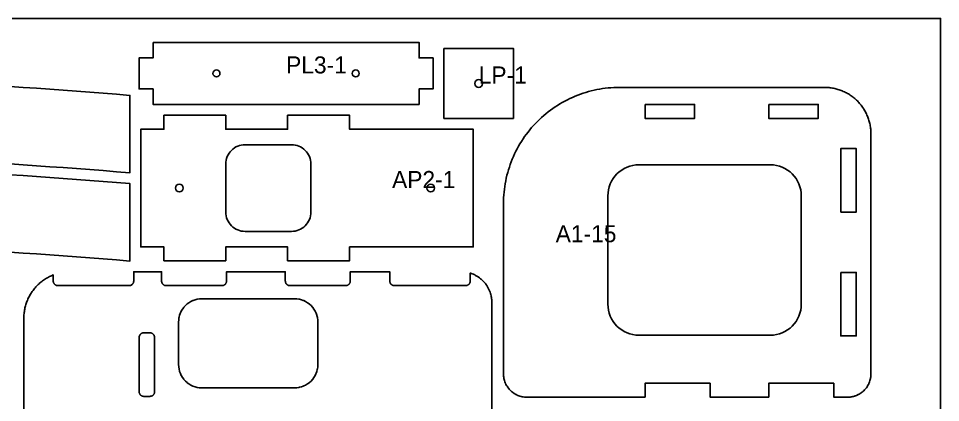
# Model space of a CAD drawing. Header units: millimetres. Extents: x 0 to 59980, y 0 to 1292.
# Drawn here: x 1248 to 2440, y 724 to 1220 of the extents above; entities that cross this region are included whole.
import ezdxf

# ---------------------------------------------------------------- set-up
doc = ezdxf.new("R2010")
doc.units = ezdxf.units.MM
for name, color, linetype in [('CUT_IN', 5, 'Continuous'), ('CUT_OUT', 1, 'Continuous'), ('DRILL', 3, 'Continuous'), ('LABEL', 7, 'Continuous'), ('SHEET', 8, 'Continuous')]:
    doc.layers.add(name, color=color, linetype=linetype)

msp = doc.modelspace()

# ---------------------------------------------------------------- linework, layer by layer
at = {"layer": 'CUT_IN'}
for points in [[(2058, 1109), (2058, 1091), (2122, 1091), (2122, 1109), (2058, 1109)], [(2218, 1109), (2218, 1091), (2282, 1091), (2282, 1109), (2218, 1109)], [(1541, 1057), (1538.55, 1056.88), (1536.12, 1056.52), (1533.74, 1055.92), (1531.43, 1055.1), (1529.22, 1054.05), (1527.11, 1052.79), (1525.14, 1051.33), (1523.32, 1049.68), (1521.67, 1047.86), (1520.21, 1045.89), (1518.95, 1043.78), (1517.9, 1041.57), (1517.08, 1039.26), (1516.48, 1036.88), (1516.12, 1034.45), (1516, 1032), (1516, 970), (1516.12, 967.55), (1516.48, 965.12), (1517.08, 962.74), (1517.9, 960.43), (1518.95, 958.22), (1520.21, 956.11), (1521.67, 954.14), (1523.32, 952.32), (1525.14, 950.67), (1527.11, 949.21), (1529.22, 947.95), (1531.43, 946.9), (1533.74, 946.08), (1536.12, 945.48), (1538.55, 945.12), (1541, 945), (1601, 945), (1603.45, 945.12), (1605.88, 945.48), (1608.26, 946.08), (1610.57, 946.9), (1612.78, 947.95), (1614.89, 949.21), (1616.86, 950.67), (1618.68, 952.32), (1620.33, 954.14), (1621.79, 956.11), (1623.05, 958.22), (1624.1, 960.43), (1624.92, 962.74), (1625.52, 965.12), (1625.88, 967.55), (1626, 970), (1626, 1032), (1625.88, 1034.45), (1625.52, 1036.88), (1624.92, 1039.26), (1624.1, 1041.57), (1623.05, 1043.78), (1621.79, 1045.89), (1620.33, 1047.86), (1618.68, 1049.68), (1616.86, 1051.33), (1614.89, 1052.79), (1612.78, 1054.05), (1610.57, 1055.1), (1608.26, 1055.92), (1605.88, 1056.52), (1603.45, 1056.88), (1601, 1057), (1541, 1057)], [(2311, 970), (2331, 970), (2331, 1052), (2311, 1052), (2311, 970)], [(2259.81, 994.92), (2259.23, 998.8), (2258.28, 1002.61), (2256.96, 1006.31), (2255.28, 1009.86), (2253.26, 1013.22), (2250.92, 1016.38), (2248.28, 1019.28), (2245.38, 1021.92), (2242.22, 1024.26), (2238.86, 1026.28), (2235.31, 1027.96), (2231.61, 1029.28), (2227.8, 1030.23), (2223.92, 1030.81), (2220, 1031), (2050, 1031), (2046.08, 1030.81), (2042.2, 1030.23), (2038.39, 1029.28), (2034.69, 1027.96), (2031.14, 1026.28), (2027.78, 1024.26), (2024.62, 1021.92), (2021.72, 1019.28), (2019.08, 1016.38), (2016.74, 1013.22), (2014.72, 1009.86), (2013.04, 1006.31), (2011.72, 1002.61), (2010.77, 998.8), (2010.19, 994.92), (2010, 991), (2010, 851), (2010.19, 847.08), (2010.77, 843.2), (2011.72, 839.39), (2013.04, 835.69), (2014.72, 832.14), (2016.74, 828.78), (2019.08, 825.62), (2021.72, 822.72), (2024.62, 820.08), (2027.78, 817.74), (2031.14, 815.72), (2034.69, 814.04), (2038.39, 812.72), (2042.2, 811.77), (2046.08, 811.19), (2050, 811), (2220, 811), (2223.92, 811.19), (2227.8, 811.77), (2231.61, 812.72), (2235.31, 814.04), (2238.86, 815.72), (2242.22, 817.74), (2245.38, 820.08), (2248.28, 822.72), (2250.92, 825.62), (2253.26, 828.78), (2255.28, 832.14), (2256.96, 835.69), (2258.28, 839.39), (2259.23, 843.2), (2259.81, 847.08), (2260, 851), (2260, 991), (2259.81, 994.92)], [(2311, 892), (2311, 810), (2331, 810), (2331, 892), (2311, 892)], [(1461.63, 754.2), (1462.01, 753.75), (1463.79, 751.79), (1465.97, 749.82), (1466.2, 749.63), (1468.34, 748.06), (1470.86, 746.55), (1473.52, 745.29), (1476.29, 744.3), (1479.15, 743.58), (1481.77, 743.19), (1482.35, 743.13), (1485.15, 743), (1604.85, 743), (1607.94, 743.15), (1610.56, 743.53), (1611.14, 743.65), (1613.71, 744.3), (1616.2, 745.18), (1616.75, 745.41), (1619.14, 746.55), (1621.66, 748.06), (1623.8, 749.63), (1624.25, 750.01), (1626.21, 751.79), (1627.99, 753.75), (1628.37, 754.2), (1629.94, 756.34), (1631.45, 758.86), (1632.59, 761.25), (1632.82, 761.8), (1633.7, 764.29), (1634.35, 766.86), (1634.47, 767.44), (1634.85, 770.06), (1635, 773.15), (1634.99, 828.15), (1634.85, 830.94), (1634.47, 833.56), (1634.42, 833.85), (1633.78, 836.42), (1633.61, 836.99), (1632.71, 839.48), (1631.45, 842.14), (1629.94, 844.66), (1628.37, 846.8), (1627.99, 847.25), (1626.21, 849.21), (1624.25, 850.99), (1623.8, 851.37), (1621.66, 852.94), (1619.14, 854.45), (1616.75, 855.59), (1616.2, 855.82), (1613.71, 856.7), (1611.14, 857.35), (1610.56, 857.47), (1607.94, 857.85), (1604.85, 858), (1485.15, 858), (1482.06, 857.85), (1479.44, 857.47), (1478.86, 857.35), (1476.29, 856.7), (1473.8, 855.82), (1473.25, 855.59), (1470.86, 854.45), (1468.34, 852.94), (1466.2, 851.37), (1465.75, 850.99), (1463.79, 849.21), (1462.01, 847.25), (1461.63, 846.8), (1460.06, 844.66), (1458.55, 842.14), (1457.41, 839.75), (1457.18, 839.2), (1456.3, 836.71), (1455.65, 834.14), (1455.53, 833.56), (1455.15, 830.94), (1455, 827.85), (1455, 773.15), (1455.15, 770.06), (1455.58, 767.15), (1456.22, 764.58), (1456.39, 764.01), (1457.29, 761.52), (1458.42, 759.12), (1458.69, 758.61), (1460.06, 756.34), (1461.63, 754.2)], [(1418, 732), (1418.59, 732.03), (1418.88, 732.06), (1419.46, 732.18), (1420.02, 732.35), (1420.57, 732.58), (1421.08, 732.85), (1421.57, 733.18), (1421.81, 733.36), (1422.03, 733.55), (1422.45, 733.97), (1422.64, 734.19), (1422.99, 734.67), (1423.29, 735.17), (1423.54, 735.7), (1423.74, 736.26), (1423.82, 736.54), (1423.94, 737.12), (1423.97, 737.41), (1424, 738), (1424, 808), (1423.97, 808.59), (1423.94, 808.88), (1423.82, 809.46), (1423.65, 810.02), (1423.54, 810.3), (1423.29, 810.83), (1423.15, 811.08), (1422.99, 811.33), (1422.64, 811.81), (1422.45, 812.03), (1422.03, 812.45), (1421.81, 812.64), (1421.33, 812.99), (1420.83, 813.29), (1420.3, 813.54), (1420.02, 813.65), (1419.46, 813.82), (1418.88, 813.94), (1418.59, 813.97), (1418, 814), (1410, 814), (1409.41, 813.97), (1409.12, 813.94), (1408.54, 813.82), (1407.98, 813.65), (1407.7, 813.54), (1407.17, 813.29), (1406.67, 812.99), (1406.19, 812.64), (1405.97, 812.45), (1405.55, 812.03), (1405.36, 811.81), (1405.18, 811.57), (1404.85, 811.08), (1404.71, 810.83), (1404.46, 810.3), (1404.35, 810.02), (1404.18, 809.46), (1404.06, 808.88), (1404.01, 808.29), (1404, 738), (1404.03, 737.41), (1404.06, 737.12), (1404.18, 736.54), (1404.35, 735.98), (1404.46, 735.7), (1404.71, 735.17), (1404.85, 734.92), (1405.01, 734.67), (1405.36, 734.19), (1405.55, 733.97), (1405.97, 733.55), (1406.19, 733.36), (1406.67, 733.01), (1407.17, 732.71), (1407.7, 732.46), (1407.98, 732.35), (1408.54, 732.18), (1409.12, 732.06), (1409.71, 732.01), (1418, 732)]]:
    msp.add_lwpolyline(points, close=True, dxfattribs=at)
at = {"layer": 'CUT_OUT'}
for points in [[(1422, 1189), (1766, 1189), (1766, 1169), (1784, 1169), (1784, 1129), (1766, 1129), (1766, 1109), (1422, 1109), (1422, 1129), (1404, 1129), (1404, 1169), (1422, 1169), (1422, 1189)], [(1888, 1091), (1798, 1091), (1798, 1181), (1888, 1181), (1888, 1091)], [(1902.79, 731.08), (1902.06, 731.14), (1900.6, 731.32), (1899.87, 731.44), (1899.15, 731.58), (1897.71, 731.9), (1896.29, 732.29), (1894.89, 732.75), (1893.52, 733.28), (1892.84, 733.57), (1891.51, 734.2), (1890.86, 734.54), (1889.58, 735.27), (1888.95, 735.65), (1888.33, 736.06), (1887.13, 736.9), (1886.54, 737.35), (1885.4, 738.28), (1884.31, 739.27), (1883.27, 740.31), (1882.28, 741.4), (1881.35, 742.54), (1880.9, 743.13), (1880.47, 743.73), (1879.65, 744.95), (1878.9, 746.21), (1878.2, 747.51), (1877.57, 748.84), (1877.28, 749.52), (1876.75, 750.89), (1876.29, 752.29), (1875.9, 753.71), (1875.58, 755.15), (1875.44, 755.87), (1875.32, 756.6), (1875.14, 758.06), (1875.08, 758.79), (1875.04, 759.53), (1875.01, 760.26), (1875, 761), (1875, 981), (1875.05, 984.68), (1875.18, 988.36), (1875.41, 992.03), (1875.72, 995.7), (1876.13, 999.36), (1876.62, 1003.01), (1877.21, 1006.64), (1877.88, 1010.26), (1878.64, 1013.87), (1879.5, 1017.45), (1880.43, 1021.01), (1881.46, 1024.54), (1882.57, 1028.05), (1883.77, 1031.53), (1885.05, 1034.98), (1886.42, 1038.4), (1887.87, 1041.79), (1889.4, 1045.13), (1891.02, 1048.44), (1892.71, 1051.71), (1894.49, 1054.93), (1896.34, 1058.12), (1898.27, 1061.25), (1900.28, 1064.34), (1902.36, 1067.37), (1904.52, 1070.35), (1906.75, 1073.28), (1909.05, 1076.16), (1911.42, 1078.98), (1913.86, 1081.73), (1916.36, 1084.43), (1918.93, 1087.07), (1921.57, 1089.64), (1924.27, 1092.14), (1927.02, 1094.58), (1929.84, 1096.95), (1932.72, 1099.25), (1935.65, 1101.48), (1938.63, 1103.64), (1941.66, 1105.72), (1944.75, 1107.73), (1947.88, 1109.66), (1951.07, 1111.51), (1954.29, 1113.29), (1957.56, 1114.98), (1960.87, 1116.6), (1964.21, 1118.13), (1967.6, 1119.58), (1971.02, 1120.95), (1974.47, 1122.23), (1977.95, 1123.43), (1981.46, 1124.54), (1984.99, 1125.57), (1988.55, 1126.5), (1992.13, 1127.36), (1995.74, 1128.12), (1999.36, 1128.79), (2002.99, 1129.38), (2006.64, 1129.87), (2010.3, 1130.28), (2013.97, 1130.59), (2017.64, 1130.82), (2021.32, 1130.95), (2025, 1131), (2290, 1131), (2291.47, 1130.98), (2292.94, 1130.93), (2294.41, 1130.84), (2295.88, 1130.71), (2297.34, 1130.55), (2298.8, 1130.35), (2300.26, 1130.12), (2301.71, 1129.85), (2303.15, 1129.54), (2304.58, 1129.2), (2306, 1128.83), (2307.42, 1128.42), (2308.82, 1127.97), (2310.21, 1127.49), (2311.59, 1126.98), (2312.96, 1126.43), (2314.31, 1125.85), (2315.65, 1125.24), (2316.98, 1124.59), (2318.28, 1123.92), (2319.57, 1123.21), (2320.85, 1122.46), (2322.1, 1121.69), (2323.33, 1120.89), (2324.55, 1120.06), (2325.74, 1119.19), (2326.91, 1118.3), (2328.06, 1117.38), (2329.19, 1116.43), (2330.29, 1115.46), (2331.37, 1114.45), (2332.43, 1113.43), (2333.45, 1112.37), (2334.46, 1111.29), (2335.43, 1110.19), (2336.38, 1109.06), (2337.3, 1107.91), (2338.19, 1106.74), (2339.06, 1105.55), (2339.89, 1104.33), (2340.69, 1103.1), (2341.46, 1101.85), (2342.21, 1100.57), (2342.92, 1099.28), (2343.59, 1097.98), (2344.24, 1096.65), (2344.85, 1095.31), (2345.43, 1093.96), (2345.98, 1092.59), (2346.49, 1091.21), (2346.97, 1089.82), (2347.42, 1088.42), (2347.83, 1087), (2348.2, 1085.58), (2348.54, 1084.15), (2348.85, 1082.71), (2349.12, 1081.26), (2349.35, 1079.8), (2349.55, 1078.34), (2349.71, 1076.88), (2349.84, 1075.41), (2349.93, 1073.94), (2349.98, 1072.47), (2350, 1071), (2349.99, 760.26), (2349.92, 758.79), (2349.86, 758.06), (2349.68, 756.6), (2349.56, 755.87), (2349.42, 755.15), (2349.1, 753.71), (2348.71, 752.29), (2348.25, 750.89), (2347.72, 749.52), (2347.43, 748.84), (2347.12, 748.17), (2346.8, 747.51), (2346.46, 746.86), (2345.73, 745.58), (2345.35, 744.95), (2344.94, 744.33), (2344.1, 743.13), (2343.65, 742.54), (2342.72, 741.4), (2341.73, 740.31), (2340.69, 739.27), (2339.6, 738.28), (2338.46, 737.35), (2337.87, 736.9), (2337.27, 736.47), (2336.05, 735.65), (2334.79, 734.9), (2334.14, 734.54), (2333.49, 734.2), (2332.83, 733.88), (2332.16, 733.57), (2331.48, 733.28), (2330.11, 732.75), (2329.41, 732.51), (2328.71, 732.29), (2327.29, 731.9), (2326.57, 731.73), (2325.13, 731.44), (2324.4, 731.32), (2322.94, 731.14), (2322.21, 731.08), (2320.74, 731.01), (2302, 731), (2302, 749), (2218, 749), (2218, 731), (2142, 731), (2142, 749), (2058, 749), (2058, 731), (1905, 731), (1904.26, 731.01), (1902.79, 731.08)], [(1676, 925), (1676, 907), (1596, 907), (1596, 925), (1516, 925), (1516, 907), (1436, 907), (1436, 925), (1406, 925), (1406, 1077), (1436, 1077), (1436, 1095), (1516, 1095), (1516, 1077), (1596, 1077), (1596, 1095), (1676, 1095), (1676, 1077), (1836, 1077), (1836, 925), (1676, 925)]]:
    msp.add_lwpolyline(points, close=True, dxfattribs=at)
for points in [[(1237.09, 1132.07), (1254.3, 1130.95), (1271.51, 1129.79), (1288.72, 1128.6), (1305.94, 1127.37), (1323.15, 1126.1), (1340.36, 1124.8), (1357.58, 1123.46), (1374.79, 1122.09), (1392, 1120.68), (1392, 1120.68), (1392, 1020.68), (1374.79, 1022.09), (1357.58, 1023.46), (1340.36, 1024.8), (1323.15, 1026.1), (1305.94, 1027.37), (1288.72, 1028.6), (1271.51, 1029.79), (1254.3, 1030.95), (1237.09, 1032.07)], [(1237.09, 1018.16), (1254.3, 1017.04), (1271.51, 1015.88), (1288.72, 1014.69), (1305.94, 1013.46), (1323.15, 1012.19), (1340.36, 1010.89), (1357.58, 1009.55), (1374.79, 1008.18), (1392, 1006.77), (1392, 1006.77), (1392, 906.77), (1374.79, 908.18), (1357.58, 909.55), (1340.36, 910.89), (1323.15, 912.19), (1305.94, 913.46), (1288.72, 914.69), (1271.51, 915.88), (1254.3, 917.04), (1237.09, 918.16)], [(1255, 701), (1255, 833.02), (1255.02, 834.51), (1255.07, 835.98), (1255.16, 837.38), (1255.29, 838.92), (1255.45, 840.31), (1255.64, 841.77), (1255.89, 843.29), (1256.16, 844.74), (1256.45, 846.11), (1256.79, 847.54), (1257.18, 849.04), (1257.59, 850.45), (1258.04, 851.86), (1258.52, 853.25), (1259.03, 854.63), (1259.55, 855.93), (1260.16, 857.35), (1260.78, 858.69), (1261.42, 860.01), (1262.1, 861.32), (1262.81, 862.61), (1263.56, 863.88), (1264.29, 865.07), (1265.09, 866.3), (1265.92, 867.52), (1266.83, 868.77), (1267.72, 869.94), (1268.64, 871.09), (1269.59, 872.22), (1270.52, 873.27), (1271.52, 874.35), (1272.55, 875.4), (1273.65, 876.48), (1274.73, 877.48), (1275.78, 878.41), (1276.91, 879.36), (1278.06, 880.28), (1279.23, 881.17), (1280.48, 882.08), (1281.7, 882.91), (1282.93, 883.71), (1284.12, 884.44), (1285.39, 885.19), (1286.68, 885.9), (1287.99, 886.58), (1289.31, 887.22), (1290.65, 887.84), (1292.07, 888.45), (1293, 888.81), (1293.01, 880.71), (1293.06, 880.12), (1293.18, 879.54), (1293.35, 878.98), (1293.46, 878.7), (1293.71, 878.17), (1294.01, 877.67), (1294.36, 877.19), (1294.55, 876.97), (1294.97, 876.55), (1295.19, 876.36), (1295.67, 876.01), (1295.92, 875.85), (1296.43, 875.58), (1296.7, 875.46), (1296.98, 875.35), (1297.54, 875.18), (1298.12, 875.06), (1298.41, 875.03), (1299, 875), (1391, 875), (1391.59, 875.03), (1391.88, 875.06), (1392.46, 875.18), (1392.74, 875.26), (1393.02, 875.35), (1393.57, 875.58), (1394.08, 875.85), (1394.33, 876.01), (1394.81, 876.36), (1395.03, 876.55), (1395.45, 876.97), (1395.64, 877.19), (1395.99, 877.67), (1396.15, 877.92), (1396.29, 878.17), (1396.54, 878.7), (1396.65, 878.98), (1396.82, 879.54), (1396.94, 880.12), (1396.97, 880.41), (1397, 881), (1397, 893), (1433, 893), (1433, 881), (1433.03, 880.41), (1433.06, 880.12), (1433.18, 879.54), (1433.35, 878.98), (1433.58, 878.43), (1433.85, 877.92), (1434.01, 877.67), (1434.36, 877.19), (1434.55, 876.97), (1434.97, 876.55), (1435.19, 876.36), (1435.67, 876.01), (1435.92, 875.85), (1436.43, 875.58), (1436.98, 875.35), (1437.26, 875.26), (1437.54, 875.18), (1438.12, 875.06), (1438.41, 875.03), (1439, 875), (1511, 875), (1511.59, 875.03), (1511.88, 875.06), (1512.46, 875.18), (1513.02, 875.35), (1513.3, 875.46), (1513.83, 875.71), (1514.08, 875.85), (1514.33, 876.01), (1514.81, 876.36), (1515.03, 876.55), (1515.24, 876.76), (1515.45, 876.97), (1515.64, 877.19), (1515.99, 877.67), (1516.15, 877.92), (1516.29, 878.17), (1516.54, 878.7), (1516.65, 878.98), (1516.82, 879.54), (1516.94, 880.12), (1516.97, 880.41), (1517, 881), (1517, 893), (1593, 893), (1593, 881), (1593.03, 880.41), (1593.06, 880.12), (1593.18, 879.54), (1593.26, 879.26), (1593.35, 878.98), (1593.58, 878.43), (1593.85, 877.92), (1594.01, 877.67), (1594.36, 877.19), (1594.55, 876.97), (1594.97, 876.55), (1595.19, 876.36), (1595.67, 876.01), (1595.92, 875.85), (1596.43, 875.58), (1596.98, 875.35), (1597.54, 875.18), (1598.12, 875.06), (1598.71, 875.01), (1671, 875), (1671.59, 875.03), (1671.88, 875.06), (1672.46, 875.18), (1673.02, 875.35), (1673.3, 875.46), (1673.83, 875.71), (1674.08, 875.85), (1674.33, 876.01), (1674.81, 876.36), (1675.03, 876.55), (1675.24, 876.76), (1675.45, 876.97), (1675.64, 877.19), (1675.99, 877.67), (1676.15, 877.92), (1676.29, 878.17), (1676.54, 878.7), (1676.65, 878.98), (1676.82, 879.54), (1676.94, 880.12), (1676.97, 880.41), (1677, 881), (1677, 893), (1728, 893), (1728, 881), (1728.03, 880.41), (1728.06, 880.12), (1728.18, 879.54), (1728.26, 879.26), (1728.35, 878.98), (1728.58, 878.43), (1728.85, 877.92), (1729.01, 877.67), (1729.36, 877.19), (1729.55, 876.97), (1729.97, 876.55), (1730.19, 876.36), (1730.67, 876.01), (1730.92, 875.85), (1731.17, 875.71), (1731.7, 875.46), (1731.98, 875.35), (1732.54, 875.18), (1733.12, 875.06), (1733.41, 875.03), (1734, 875), (1826, 875), (1826.59, 875.03), (1826.88, 875.06), (1827.46, 875.18), (1827.74, 875.26), (1828.02, 875.35), (1828.57, 875.58), (1829.08, 875.85), (1829.33, 876.01), (1829.81, 876.36), (1830.03, 876.55), (1830.45, 876.97), (1830.64, 877.19), (1830.99, 877.67), (1831.15, 877.92), (1831.29, 878.17), (1831.54, 878.7), (1831.74, 879.26), (1831.82, 879.54), (1831.94, 880.12), (1831.97, 880.41), (1832, 881), (1832, 891.15), (1832.58, 890.97), (1833.51, 890.65), (1834.43, 890.31), (1836.18, 889.58), (1837.95, 888.75), (1838.89, 888.26), (1840.6, 887.29), (1842.25, 886.24), (1843.86, 885.11), (1844.58, 884.56), (1845.4, 883.9), (1846.1, 883.31), (1846.89, 882.61), (1848.26, 881.31), (1848.94, 880.61), (1849.61, 879.89), (1850.31, 879.1), (1850.9, 878.4), (1851.56, 877.58), (1852.11, 876.86), (1853.28, 875.19), (1854.29, 873.6), (1855.26, 871.89), (1855.75, 870.95), (1856.14, 870.14), (1856.58, 869.18), (1856.97, 868.27), (1857.31, 867.43), (1857.65, 866.51), (1858.27, 864.65), (1858.56, 863.63), (1859.04, 861.73), (1859.24, 860.77), (1859.42, 859.8), (1859.56, 858.91), (1859.7, 857.86), (1859.81, 856.88), (1859.89, 855.98), (1859.99, 854.02), (1860, 271)]]:
    msp.add_lwpolyline(points, dxfattribs=at)
at = {"layer": 'DRILL'}
for centre, radius in [((1504, 1149), 4.5), ((1684, 1149), 4.5), ((1843, 1136), 5), ((1456, 1001), 5), ((1781, 1001), 5)]:
    msp.add_circle(centre, radius, dxfattribs=at)
at = {"layer": 'SHEET'}
msp.add_lwpolyline([(0, 0), (2440, 0), (2440, 1220), (0, 1220)], close=True, dxfattribs=at)

# ---------------------------------------------------------------- texts
at = {"layer": 'LABEL'}
for s, p in [('PL3-1', (1594, 1149)), ('LP-1', (1843, 1136)), ('AP2-1', (1731, 1001)), ('A1-15', (1942.5, 931))]:
    msp.add_text(s, height=22, dxfattribs=at).set_placement(p)

doc.saveas('drawing.dxf')
